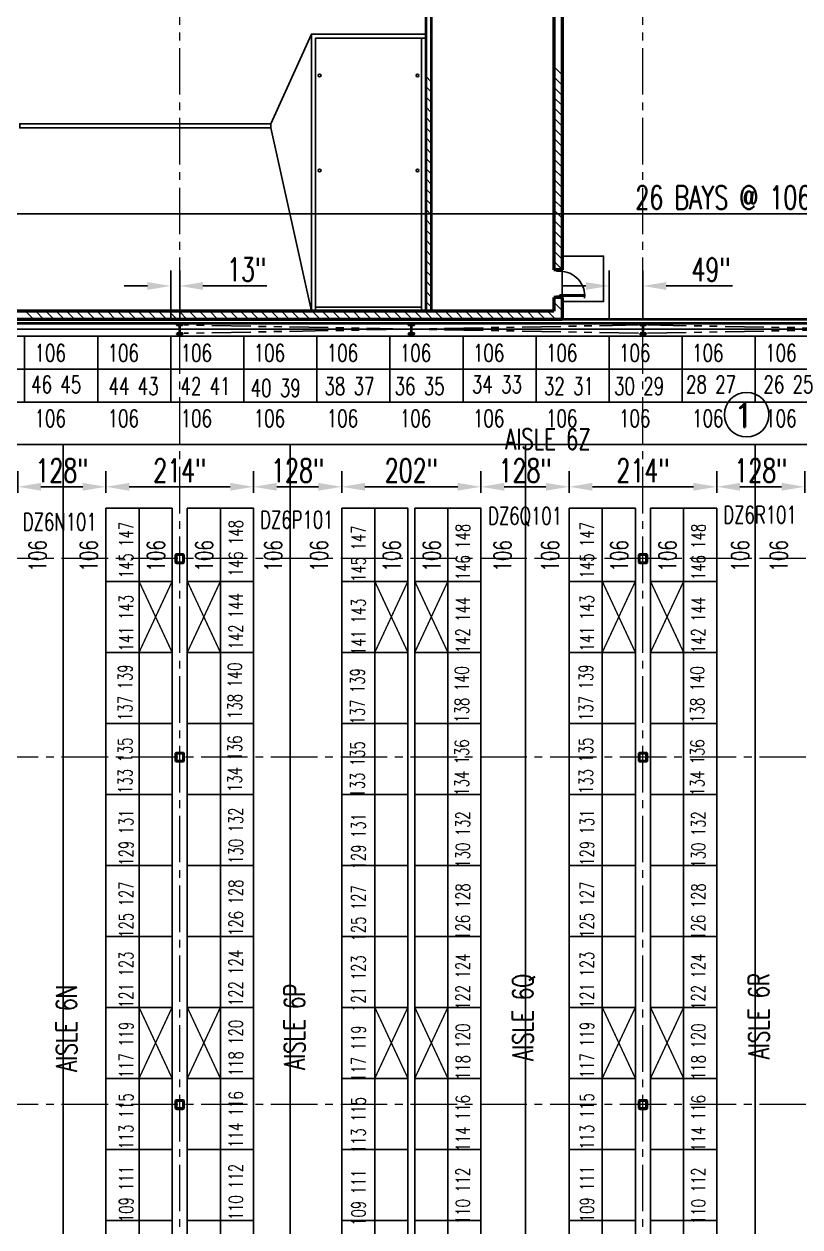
# Model space of a CAD drawing. Header units: inches. Extents: x -1028 to 37906, y -2339 to 19896.
# Drawn here: x 4300 to 5426, y 2828 to 4574 of the extents above; entities that cross this region are included whole.
import ezdxf
from ezdxf.enums import TextEntityAlignment as Align

# ---------------------------------------------------------------- set-up
doc = ezdxf.new("R2010")
doc.units = ezdxf.units.IN
doc.header["$LTSCALE"] = 90
doc.header["$MEASUREMENT"] = 0
for name, pattern in [('CENTER2', [1.125, 0.75, -0.125, 0.125, -0.125]), ('HIDDEN', [0.375, 0.25, -0.125]), ('PHANTOM2', [1.25, 0.625, -0.125, 0.125, -0.125, 0.125, -0.125])]:
    doc.linetypes.add(name, pattern=pattern)
for name, color, linetype in [('FDIM', 2, 'Continuous'), ('HIDDENL', 94, 'HIDDEN'), ('RACKING', 5, 'Continuous'), ('TXT06', 7, 'Continuous')]:
    doc.layers.add(name, color=color, linetype=linetype)
for name, color, linetype, lineweight in [('X02461AFP1$0$UCB', 1, 'Continuous', 25), ('X02461AFP1$0$UCENTER', 9, 'CENTER2', 13), ('X02461AFP1$0$UCOLS', 6, 'Continuous', 40), ('X02461AFP1$0$UDR', 1, 'Continuous', 25), ('X02461AFP1$0$UFLD', 4, 'Continuous', 25), ('X02461AFP1$0$UFLSL', 2, 'Continuous', 25), ('X02461AFP1$0$UHATCH', 9, 'Continuous', 13), ('X02461AFP1$0$USTC', 4, 'Continuous', 25), ('X02461AFP1$0$UTRNCHDRAIN', 4, 'Continuous', 25), ('X02461AFP1$0$UWC1', 7, 'Continuous', 40), ('X02461AFP1$0$UWC2', 3, 'Continuous', 50), ('X02461AFP1$0$UWI1', 6, 'Continuous', 40), ('X02461AFP1$0$UXBRACE', 2, 'PHANTOM2', 25)]:
    doc.layers.add(name, color=color, linetype=linetype, lineweight=lineweight)
doc.styles.add('2thirds', font='romans.shx', dxfattribs={"width": 0.7})
doc.styles.add('TXT06', font='ROMAND', dxfattribs={"bigfont": 'SPECIAL'})
doc.dimstyles.new('2tfrac16', dxfattribs={"dimscale": 360, "dimtxt": 0.0938, "dimasz": 0.0938, "dimexe": 0.0625, "dimexo": 0.0625, "dimgap": 0.01, "dimtad": 1, "dimdec": 4, "dimzin": 1, "dimdsep": 46, "dimlunit": 5, "dimtxsty": '2thirds', "dimcen": 0.09, "dimclrd": 256, "dimclre": 256, "dimclrt": 256, "dimadec": 0, "dimazin": 0, "dimtfac": 0.75, "dimtdec": 4, "dimtofl": 0, "dimtmove": 0, "dimatfit": 0, "dimfxl": 1, "dimfrac": 2, "dimtolj": 1, "dimtzin": 0, "dimarcsym": 0})

# ---------------------------------------------------------------- blocks, each defined once
blk = doc.blocks.new('X02461AFP1$0$30DRM')
for p, q in [((2, 2.5), (2, 38.5)), ((3.8, 2.5), (3.8, 38.4)), ((2, 2.5), (3.8, 2.5)), ((3.8, 2.5), (3.8, 2.5))]:
    blk.add_line(p, q)
for points in [[(0, -2.5), (0, 2.5), (2, 2.5), (2, -2.5)], [(38, -2.5), (38, 2.5), (40, 2.5), (40, -2.5)]]:
    blk.add_lwpolyline(points, close=True)
blk.add_arc((2, 2.5), 36, 0, 95)
blk = doc.blocks.new('BAY')
blk.add_lwpolyline([(1, 1), (1, 0), (0, 0), (0, 1)], close=True)
blk = doc.blocks.new('*D20')
at = {"layer": 'Defpoints', "color": 0}
for p in [(5433, 3902.2), (5305, 3871), (5433, 3871)]:
    blk.add_point(p, dxfattribs=at)
at = {"layer": 'FDIM', "lineweight": -2}
for p, q in [((5305, 3893.5), (5305, 3924.7)), ((5433, 3893.5), (5433, 3924.7)), ((5338.7, 3902.2), (5399.2, 3902.2))]:
    blk.add_line(p, q, dxfattribs=at)
at = {"layer": 'FDIM'}
for points in [[(5338.7, 3907.9), (5338.7, 3896.6), (5305, 3902.2)], [(5399.2, 3907.9), (5399.2, 3896.6), (5433, 3902.2)]]:
    blk.add_solid(points, dxfattribs=at)
at = {"layer": 'FDIM', "insert": (5369, 3925.9), "char_height": 33.77, "attachment_point": 5, "style": '2thirds'}
blk.add_mtext('\\A1;128"', dxfattribs=at)
blk = doc.blocks.new('*D21')
at = {"layer": 'Defpoints', "color": 0}
for p in [(5305, 3902.2), (5091, 3871), (5305, 3871)]:
    blk.add_point(p, dxfattribs=at)
at = {"layer": 'FDIM', "lineweight": -2}
for p, q in [((5091, 3893.5), (5091, 3924.7)), ((5305, 3893.5), (5305, 3924.7)), ((5124.7, 3902.2), (5271.2, 3902.2))]:
    blk.add_line(p, q, dxfattribs=at)
at = {"layer": 'FDIM'}
for points in [[(5124.7, 3907.9), (5124.7, 3896.6), (5091, 3902.2)], [(5271.2, 3907.9), (5271.2, 3896.6), (5305, 3902.2)]]:
    blk.add_solid(points, dxfattribs=at)
at = {"layer": 'FDIM', "insert": (5198, 3925.9), "char_height": 33.77, "attachment_point": 5, "style": '2thirds'}
blk.add_mtext('\\A1;214"', dxfattribs=at)
blk = doc.blocks.new('*D22')
at = {"layer": 'Defpoints', "color": 0}
for p in [(4963, 3902.2), (4963, 3871), (5091, 3871)]:
    blk.add_point(p, dxfattribs=at)
at = {"layer": 'FDIM', "lineweight": -2}
for p, q in [((4963, 3893.5), (4963, 3924.7)), ((5091, 3893.5), (5091, 3924.7)), ((5057.2, 3902.2), (4996.7, 3902.2))]:
    blk.add_line(p, q, dxfattribs=at)
at = {"layer": 'FDIM'}
for points in [[(4996.7, 3907.9), (4996.7, 3896.6), (4963, 3902.2)], [(5057.2, 3907.9), (5057.2, 3896.6), (5091, 3902.2)]]:
    blk.add_solid(points, dxfattribs=at)
at = {"layer": 'FDIM', "insert": (5027, 3925.9), "char_height": 33.77, "attachment_point": 5, "style": '2thirds'}
blk.add_mtext('\\A1;128"', dxfattribs=at)
blk = doc.blocks.new('*D23')
at = {"layer": 'Defpoints', "color": 0}
for p in [(4761, 3902.2), (4761, 3871), (4963, 3871)]:
    blk.add_point(p, dxfattribs=at)
at = {"layer": 'FDIM', "lineweight": -2}
for p, q in [((4761, 3893.5), (4761, 3924.7)), ((4963, 3893.5), (4963, 3924.7)), ((4929.2, 3902.2), (4794.7, 3902.2))]:
    blk.add_line(p, q, dxfattribs=at)
at = {"layer": 'FDIM'}
for points in [[(4794.7, 3907.9), (4794.7, 3896.6), (4761, 3902.2)], [(4929.2, 3907.9), (4929.2, 3896.6), (4963, 3902.2)]]:
    blk.add_solid(points, dxfattribs=at)
at = {"layer": 'FDIM', "insert": (4862, 3925.9), "char_height": 33.77, "attachment_point": 5, "style": '2thirds'}
blk.add_mtext('\\A1;202"', dxfattribs=at)
blk = doc.blocks.new('*D24')
at = {"layer": 'Defpoints', "color": 0}
for p in [(4761, 3902.2), (4633, 3871), (4761, 3871)]:
    blk.add_point(p, dxfattribs=at)
at = {"layer": 'FDIM', "lineweight": -2}
for p, q in [((4633, 3893.5), (4633, 3924.7)), ((4761, 3893.5), (4761, 3924.7)), ((4666.7, 3902.2), (4727.2, 3902.2))]:
    blk.add_line(p, q, dxfattribs=at)
at = {"layer": 'FDIM'}
for points in [[(4666.7, 3907.9), (4666.7, 3896.6), (4633, 3902.2)], [(4727.2, 3907.9), (4727.2, 3896.6), (4761, 3902.2)]]:
    blk.add_solid(points, dxfattribs=at)
at = {"layer": 'FDIM', "insert": (4697, 3925.9), "char_height": 33.77, "attachment_point": 5, "style": '2thirds'}
blk.add_mtext('\\A1;128"', dxfattribs=at)
blk = doc.blocks.new('*D25')
at = {"layer": 'Defpoints', "color": 0}
for p in [(4633, 3902.2), (4419, 3871), (4633, 3871)]:
    blk.add_point(p, dxfattribs=at)
at = {"layer": 'FDIM', "lineweight": -2}
for p, q in [((4419, 3893.5), (4419, 3924.7)), ((4633, 3893.5), (4633, 3924.7)), ((4452.7, 3902.2), (4599.2, 3902.2))]:
    blk.add_line(p, q, dxfattribs=at)
at = {"layer": 'FDIM'}
for points in [[(4452.7, 3907.9), (4452.7, 3896.6), (4419, 3902.2)], [(4599.2, 3907.9), (4599.2, 3896.6), (4633, 3902.2)]]:
    blk.add_solid(points, dxfattribs=at)
at = {"layer": 'FDIM', "insert": (4526, 3925.9), "char_height": 33.77, "attachment_point": 5, "style": '2thirds'}
blk.add_mtext('\\A1;214"', dxfattribs=at)
blk = doc.blocks.new('*D26')
at = {"layer": 'Defpoints', "color": 0}
for p in [(4291, 3902.2), (4291, 3871), (4419, 3871)]:
    blk.add_point(p, dxfattribs=at)
at = {"layer": 'FDIM', "lineweight": -2}
for p, q in [((4291, 3893.5), (4291, 3924.7)), ((4419, 3893.5), (4419, 3924.7)), ((4385.2, 3902.2), (4324.7, 3902.2))]:
    blk.add_line(p, q, dxfattribs=at)
at = {"layer": 'FDIM'}
for points in [[(4324.7, 3907.9), (4324.7, 3896.6), (4291, 3902.2)], [(4385.2, 3907.9), (4385.2, 3896.6), (4419, 3902.2)]]:
    blk.add_solid(points, dxfattribs=at)
at = {"layer": 'FDIM', "insert": (4355, 3925.9), "char_height": 33.77, "attachment_point": 5, "style": '2thirds'}
blk.add_mtext('\\A1;128"', dxfattribs=at)
blk = doc.blocks.new('*D59')
at = {"layer": 'Defpoints', "color": 0}
for p in [(3983, 4298.2), (3983, 4121), (6739, 4121)]:
    blk.add_point(p, dxfattribs=at)
at = {"layer": 'FDIM', "lineweight": -2}
for p, q in [((3983, 4143.5), (3983, 4320.7)), ((6739, 4143.5), (6739, 4320.7)), ((6705.2, 4298.2), (4016.7, 4298.2))]:
    blk.add_line(p, q, dxfattribs=at)
at = {"layer": 'FDIM'}
for points in [[(4016.7, 4303.8), (4016.7, 4292.6), (3983, 4298.2)], [(6705.2, 4303.8), (6705.2, 4292.6), (6739, 4298.2)]]:
    blk.add_solid(points, dxfattribs=at)
at = {"layer": 'FDIM', "insert": (5437.2, 4321.9), "char_height": 33.768, "attachment_point": 5, "style": '2thirds'}
blk.add_mtext('\\A1;26 BAYS @ 106"cc = 2756"cc', dxfattribs=at)
blk = doc.blocks.new('*D62')
at = {"layer": 'Defpoints', "color": 0}
for p in [(5198, 4193.6), (5149, 4121), (5198, 4121)]:
    blk.add_point(p, dxfattribs=at)
at = {"layer": 'FDIM', "lineweight": -2}
for p, q in [((5149, 4143.5), (5149, 4216.1)), ((5198, 4143.5), (5198, 4216.1)), ((5115.2, 4193.6), (5081.4, 4193.6)), ((5231.7, 4193.6), (5327.9, 4193.6))]:
    blk.add_line(p, q, dxfattribs=at)
at = {"layer": 'FDIM'}
for points in [[(5115.2, 4199.2), (5115.2, 4187.9), (5149, 4193.6)], [(5231.7, 4199.2), (5231.7, 4187.9), (5198, 4193.6)]]:
    blk.add_solid(points, dxfattribs=at)
at = {"layer": 'FDIM', "insert": (5296.7, 4217.3), "char_height": 33.77, "attachment_point": 5, "style": '2thirds'}
blk.add_mtext('\\A1;49"', dxfattribs=at)
blk = doc.blocks.new('*D63')
at = {"layer": 'Defpoints', "color": 0}
for p in [(4526, 4193.6), (4513, 4121), (4526, 4121)]:
    blk.add_point(p, dxfattribs=at)
at = {"layer": 'FDIM', "lineweight": -2}
for p, q in [((4513, 4143.5), (4513, 4216.1)), ((4526, 4143.5), (4526, 4216.1)), ((4479.2, 4193.6), (4445.4, 4193.6)), ((4559.7, 4193.6), (4652.5, 4193.6))]:
    blk.add_line(p, q, dxfattribs=at)
at = {"layer": 'FDIM'}
for points in [[(4479.2, 4199.2), (4479.2, 4187.9), (4513, 4193.6)], [(4559.7, 4199.2), (4559.7, 4187.9), (4526, 4193.6)]]:
    blk.add_solid(points, dxfattribs=at)
at = {"layer": 'FDIM', "insert": (4623, 4217.3), "char_height": 33.77, "attachment_point": 5, "style": '2thirds'}
blk.add_mtext('\\A1;13"', dxfattribs=at)

msp = doc.modelspace()

# ---------------------------------------------------------------- linework, layer by layer
for p, q in [((6705.064993, 3963.823245), (4028.181153, 3963.823245)), ((4357.116249, 3963.508689), (4357.116249, 199.445882)), ((4686.30229, 3963.808939), (4686.30229, 197.947812)), ((5027.567479, 3962.230758), (5027.567479, 198.98041)), ((5360.742506, 3964.162379), (5360.742506, 198.003401))]:
    msp.add_line(p, q)
at = {"layer": 'FDIM'}
msp.add_circle((5348.40995, 4006.867693), 32.275812, dxfattribs=at)
at = {"layer": 'HIDDENL', "const_width": 2}
for points in [[(4466.978386, 3764.985913), (4514.978386, 3661.985913)], [(4466.978386, 3661.985913), (4514.978386, 3764.985913)], [(4536.978386, 3764.985913), (4584.978386, 3661.985913)], [(4536.978386, 3661.985913), (4584.978386, 3764.985913)], [(4808.978386, 3661.985913), (4856.978386, 3764.985913)], [(4808.978386, 3764.985913), (4856.978386, 3661.985913)], [(4866.978386, 3764.985913), (4914.978386, 3661.985913)], [(4866.978386, 3661.985913), (4914.978386, 3764.985913)], [(5138.978386, 3764.985913), (5186.978386, 3661.985913)], [(5138.978386, 3661.985913), (5186.978386, 3764.985913)], [(5208.978386, 3764.985913), (5256.978386, 3661.985913)], [(5208.978386, 3661.985913), (5256.978386, 3764.985913)], [(4466.978386, 3146.985913), (4514.978386, 3043.985913)], [(4466.978386, 3043.985913), (4514.978386, 3146.985913)], [(4536.978386, 3146.985913), (4584.978386, 3043.985913)], [(4536.978386, 3043.985913), (4584.978386, 3146.985913)], [(4808.978386, 3043.985913), (4856.978386, 3146.985913)], [(4808.978386, 3146.985913), (4856.978386, 3043.985913)], [(4866.978386, 3146.985913), (4914.978386, 3043.985913)], [(4866.978386, 3043.985913), (4914.978386, 3146.985913)], [(5138.978386, 3146.985913), (5186.978386, 3043.985913)], [(5138.978386, 3043.985913), (5186.978386, 3146.985913)], [(5208.978386, 3146.985913), (5256.978386, 3043.985913)], [(5208.978386, 3043.985913), (5256.978386, 3146.985913)]]:
    msp.add_lwpolyline(points, dxfattribs=at)
at = {"layer": 'X02461AFP1$0$UCB'}
for p, q in [((4876.941467, 4552.985913), (4876.941467, 4156.985913)), ((4876.941467, 4162.985913), (4723.441467, 4162.985913)), ((6766.091208, 4130.996885), (3904.978386, 4130.996885))]:
    msp.add_line(p, q, dxfattribs=at)
for points in [[(4716.941467, 4156.985913), (4716.941467, 4558.985913), (4882.441467, 4558.985913)], [(4722.941467, 4156.985913), (4722.941467, 4552.985913), (4882.441467, 4552.985913)]]:
    msp.add_lwpolyline(points, dxfattribs=at)
at = {"layer": 'X02461AFP1$0$UCENTER'}
for p, q in [((4525.978386, -1198.813599), (4525.978386, 4853.515788)), ((5197.978386, -1198.813599), (5197.978386, 4853.515788)), ((7358.264777, 4130.985913), (1014.154905, 4130.985913)), ((7358.264777, 3797.985913), (3816.460771, 3797.985913)), ((7358.264777, 3509.985913), (3816.460771, 3509.985913)), ((7358.264777, 3005.985913), (1014.154905, 3005.985913))]:
    msp.add_line(p, q, dxfattribs=at)
at = {"layer": 'X02461AFP1$0$UCOLS'}
for points in [[(4521.980886, 4124.685913), (4521.980886, 4124.155913), (4529.975886, 4124.155913), (4529.975886, 4124.685913), (4526.913386, 4124.685913, -0.4142135624), (4526.130886, 4125.468413), (4526.130886, 4136.503413, -0.4142135624), (4526.913386, 4137.285913), (4529.975886, 4137.285913), (4529.975886, 4137.815913), (4521.980886, 4137.815913), (4521.980886, 4137.285913), (4525.043386, 4137.285913, -0.4142135624), (4525.825886, 4136.503413), (4525.825886, 4125.468413, -0.4142135624), (4525.043386, 4124.685913)], [(4857.980886, 4124.685913), (4857.980886, 4124.155913), (4865.975886, 4124.155913), (4865.975886, 4124.685913), (4862.913386, 4124.685913, -0.4142135624), (4862.130886, 4125.468413), (4862.130886, 4136.503413, -0.4142135624), (4862.913386, 4137.285913), (4865.975886, 4137.285913), (4865.975886, 4137.815913), (4857.980886, 4137.815913), (4857.980886, 4137.285913), (4861.043386, 4137.285913, -0.4142135624), (4861.825886, 4136.503413), (4861.825886, 4125.468413, -0.4142135624), (4861.043386, 4124.685913)], [(5193.980886, 4124.685913), (5193.980886, 4124.155913), (5201.975886, 4124.155913), (5201.975886, 4124.685913), (5198.913386, 4124.685913, -0.4142135624), (5198.130886, 4125.468413), (5198.130886, 4136.503413, -0.4142135624), (5198.913386, 4137.285913), (5201.975886, 4137.285913), (5201.975886, 4137.815913), (5193.980886, 4137.815913), (5193.980886, 4137.285913), (5197.043386, 4137.285913, -0.4142135624), (5197.825886, 4136.503413), (5197.825886, 4125.468413, -0.4142135624), (5197.043386, 4124.685913)], [(4519.978386, 3793.235913, 0.4142135624), (4521.228386, 3791.985913), (4530.728386, 3791.985913, 0.4142135624), (4531.978386, 3793.235913), (4531.978386, 3802.735913, 0.4142135624), (4530.728386, 3803.985913), (4521.228386, 3803.985913, 0.4142135624), (4519.978386, 3802.735913)], [(4520.603386, 3793.235913, 0.4142135624), (4521.228386, 3792.610913), (4530.728386, 3792.610913, 0.4142135624), (4531.353386, 3793.235913), (4531.353386, 3802.735913, 0.4142135624), (4530.728386, 3803.360913), (4521.228386, 3803.360913, 0.4142135624), (4520.603386, 3802.735913)], [(5191.978386, 3793.235913, 0.4142135624), (5193.228386, 3791.985913), (5202.728386, 3791.985913, 0.4142135624), (5203.978386, 3793.235913), (5203.978386, 3802.735913, 0.4142135624), (5202.728386, 3803.985913), (5193.228386, 3803.985913, 0.4142135624), (5191.978386, 3802.735913)], [(5192.603386, 3793.235913, 0.4142135624), (5193.228386, 3792.610913), (5202.728386, 3792.610913, 0.4142135624), (5203.353386, 3793.235913), (5203.353386, 3802.735913, 0.4142135624), (5202.728386, 3803.360913), (5193.228386, 3803.360913, 0.4142135624), (5192.603386, 3802.735913)], [(4519.978386, 3505.235913, 0.4142135624), (4521.228386, 3503.985913), (4530.728386, 3503.985913, 0.4142135624), (4531.978386, 3505.235913), (4531.978386, 3514.735913, 0.4142135624), (4530.728386, 3515.985913), (4521.228386, 3515.985913, 0.4142135624), (4519.978386, 3514.735913)], [(4520.603386, 3505.235913, 0.4142135624), (4521.228386, 3504.610913), (4530.728386, 3504.610913, 0.4142135624), (4531.353386, 3505.235913), (4531.353386, 3514.735913, 0.4142135624), (4530.728386, 3515.360913), (4521.228386, 3515.360913, 0.4142135624), (4520.603386, 3514.735913)], [(5191.978386, 3505.235913, 0.4142135624), (5193.228386, 3503.985913), (5202.728386, 3503.985913, 0.4142135624), (5203.978386, 3505.235913), (5203.978386, 3514.735913, 0.4142135624), (5202.728386, 3515.985913), (5193.228386, 3515.985913, 0.4142135624), (5191.978386, 3514.735913)], [(5192.603386, 3505.235913, 0.4142135624), (5193.228386, 3504.610913), (5202.728386, 3504.610913, 0.4142135624), (5203.353386, 3505.235913), (5203.353386, 3514.735913, 0.4142135624), (5202.728386, 3515.360913), (5193.228386, 3515.360913, 0.4142135624), (5192.603386, 3514.735913)], [(4519.978386, 3001.235913, 0.4142135624), (4521.228386, 2999.985913), (4530.728386, 2999.985913, 0.4142135624), (4531.978386, 3001.235913), (4531.978386, 3010.735913, 0.4142135624), (4530.728386, 3011.985913), (4521.228386, 3011.985913, 0.4142135624), (4519.978386, 3010.735913)], [(4520.603386, 3001.235913, 0.4142135624), (4521.228386, 3000.610913), (4530.728386, 3000.610913, 0.4142135624), (4531.353386, 3001.235913), (4531.353386, 3010.735913, 0.4142135624), (4530.728386, 3011.360913), (4521.228386, 3011.360913, 0.4142135624), (4520.603386, 3010.735913)], [(5191.978386, 3001.235913, 0.4142135624), (5193.228386, 2999.985913), (5202.728386, 2999.985913, 0.4142135624), (5203.978386, 3001.235913), (5203.978386, 3010.735913, 0.4142135624), (5202.728386, 3011.985913), (5193.228386, 3011.985913, 0.4142135624), (5191.978386, 3010.735913)], [(5192.603386, 3001.235913, 0.4142135624), (5193.228386, 3000.610913), (5202.728386, 3000.610913, 0.4142135624), (5203.353386, 3001.235913), (5203.353386, 3010.735913, 0.4142135624), (5202.728386, 3011.360913), (5193.228386, 3011.360913, 0.4142135624), (5192.603386, 3010.735913)]]:
    msp.add_lwpolyline(points, format="xyb", close=True, dxfattribs=at)
at = {"layer": 'X02461AFP1$0$UFLD'}
for centre in [(4728.941467, 4498.985913), (4870.941467, 4498.985913), (4728.941467, 4360.985913), (4870.941467, 4360.985913)]:
    msp.add_circle(centre, 2, dxfattribs=at)
at = {"layer": 'X02461AFP1$0$UFLSL'}
for p, q in [((4657.941467, 4428.985913), (4716.941467, 4558.985913)), ((4716.941467, 4156.985913), (4657.941467, 4422.985913))]:
    msp.add_line(p, q, dxfattribs=at)
at = {"layer": 'X02461AFP1$0$UHATCH'}
for p, q in [((5080.941467, 4499.755147), (5068.941467, 4511.755147)), ((4890.941467, 4489.896057), (4882.941467, 4497.896057)), ((5080.941467, 4484.905904), (5068.941467, 4496.905904)), ((4890.941467, 4475.046814), (4882.941467, 4483.046814)), ((4890.941467, 4460.197572), (4882.941467, 4468.197572)), ((5080.941467, 4470.056662), (5068.941467, 4482.056662)), ((4890.941467, 4445.34833), (4882.941467, 4453.34833)), ((5080.941467, 4455.207419), (5068.941467, 4467.207419)), ((5080.941467, 4440.358177), (5068.941467, 4452.358177)), ((4890.941467, 4430.499087), (4882.941467, 4438.499087)), ((5080.941467, 4425.508935), (5068.941467, 4437.508935)), ((4890.941467, 4415.649845), (4882.941467, 4423.649845)), ((5080.941467, 4410.659692), (5068.941467, 4422.659692)), ((4890.941467, 4400.800602), (4882.941467, 4408.800602)), ((5080.941467, 4395.81045), (5068.941467, 4407.81045)), ((4890.941467, 4385.95136), (4882.941467, 4393.95136)), ((5080.941467, 4380.961207), (5068.941467, 4392.961207)), ((4890.941467, 4371.102117), (4882.941467, 4379.102117)), ((4890.941467, 4356.252875), (4882.941467, 4364.252875)), ((5080.941467, 4366.111965), (5068.941467, 4378.111965)), ((5080.941467, 4351.262723), (5068.941467, 4363.262723)), ((4890.941467, 4341.403633), (4882.941467, 4349.403633)), ((5080.941467, 4336.41348), (5068.941467, 4348.41348)), ((4890.941467, 4326.55439), (4882.941467, 4334.55439)), ((5080.941467, 4321.564238), (5068.941467, 4333.564238)), ((4890.941467, 4311.705148), (4882.941467, 4319.705148)), ((5080.941467, 4306.714995), (5068.941467, 4318.714995)), ((4890.941467, 4296.855905), (4882.941467, 4304.855905)), ((5080.941467, 4291.865753), (5068.941467, 4303.865753)), ((4890.941467, 4282.006663), (4882.941467, 4290.006663)), ((5080.941467, 4277.016511), (5068.941467, 4289.016511)), ((4890.941467, 4267.157421), (4882.941467, 4275.157421)), ((4890.941467, 4252.308178), (4882.941467, 4260.308178)), ((5080.941467, 4262.167268), (5068.941467, 4274.167268)), ((5080.941467, 4247.318026), (5068.941467, 4259.318026)), ((4890.941467, 4237.458936), (4882.941467, 4245.458936)), ((5080.941467, 4232.468783), (5068.941467, 4244.468783)), ((4890.941467, 4222.609693), (4882.941467, 4230.609693)), ((5080.941467, 4217.619541), (5068.941467, 4229.619541)), ((4890.941467, 4207.760451), (4882.941467, 4215.760451)), ((4890.941467, 4192.911209), (4882.941467, 4200.911209)), ((4890.941467, 4178.061966), (4882.941467, 4186.061966)), ((4890.941467, 4163.212724), (4882.941467, 4171.212724)), ((5080.941467, 4173.071814), (5077.027368, 4176.985913)), ((4314.208429, 4144.985913), (4302.208429, 4156.985913)), ((4329.057671, 4144.985913), (4317.057671, 4156.985913)), ((4343.906914, 4144.985913), (4331.906914, 4156.985913)), ((4358.756156, 4144.985913), (4346.756156, 4156.985913)), ((4373.605399, 4144.985913), (4361.605399, 4156.985913)), ((4388.454641, 4144.985913), (4376.454641, 4156.985913)), ((4403.303883, 4144.985913), (4391.303883, 4156.985913)), ((4418.153126, 4144.985913), (4406.153126, 4156.985913)), ((4433.002368, 4144.985913), (4421.002368, 4156.985913)), ((4447.851611, 4144.985913), (4435.851611, 4156.985913)), ((4462.700853, 4144.985913), (4450.700853, 4156.985913)), ((4477.550095, 4144.985913), (4465.550095, 4156.985913)), ((4492.399338, 4144.985913), (4480.399338, 4156.985913)), ((4507.24858, 4144.985913), (4495.24858, 4156.985913)), ((4522.097823, 4144.985913), (4510.097823, 4156.985913)), ((4536.947065, 4144.985913), (4524.947065, 4156.985913)), ((4551.796307, 4144.985913), (4539.796307, 4156.985913)), ((4566.64555, 4144.985913), (4554.64555, 4156.985913)), ((4581.494792, 4144.985913), (4569.494792, 4156.985913)), ((4596.344035, 4144.985913), (4584.344035, 4156.985913)), ((4611.193277, 4144.985913), (4599.193277, 4156.985913)), ((4626.04252, 4144.985913), (4614.04252, 4156.985913)), ((4640.891762, 4144.985913), (4628.891762, 4156.985913)), ((4655.741004, 4144.985913), (4643.741004, 4156.985913)), ((4670.590247, 4144.985913), (4658.590247, 4156.985913)), ((4685.439489, 4144.985913), (4673.439489, 4156.985913)), ((4700.288732, 4144.985913), (4688.288732, 4156.985913)), ((4715.137974, 4144.985913), (4703.137974, 4156.985913)), ((4729.987216, 4144.985913), (4717.987216, 4156.985913)), ((4744.836459, 4144.985913), (4732.836459, 4156.985913)), ((4759.685701, 4144.985913), (4747.685701, 4156.985913)), ((4774.534944, 4144.985913), (4762.534944, 4156.985913)), ((4789.384186, 4144.985913), (4777.384186, 4156.985913)), ((4804.233428, 4144.985913), (4792.233428, 4156.985913)), ((4819.082671, 4144.985913), (4807.082671, 4156.985913)), ((4833.931913, 4144.985913), (4821.931913, 4156.985913)), ((4848.781156, 4144.985913), (4836.781156, 4156.985913)), ((4863.630398, 4144.985913), (4851.630398, 4156.985913)), ((4878.47964, 4144.985913), (4866.47964, 4156.985913)), ((4882.941467, 4155.373329), (4881.328883, 4156.985913)), ((4893.328883, 4144.985913), (4882.941467, 4155.373329)), ((4908.178125, 4144.985913), (4896.178125, 4156.985913)), ((4923.027368, 4144.985913), (4911.027368, 4156.985913)), ((4937.87661, 4144.985913), (4925.87661, 4156.985913)), ((4952.725852, 4144.985913), (4940.725852, 4156.985913)), ((4967.575095, 4144.985913), (4955.575095, 4156.985913)), ((4982.424337, 4144.985913), (4970.424337, 4156.985913)), ((4997.27358, 4144.985913), (4985.27358, 4156.985913)), ((5012.122822, 4144.985913), (5000.122822, 4156.985913)), ((5026.972064, 4144.985913), (5014.972064, 4156.985913)), ((5041.821307, 4144.985913), (5029.821307, 4156.985913)), ((5056.670549, 4144.985913), (5044.670549, 4156.985913)), ((5071.519792, 4144.985913), (5059.519792, 4156.985913)), ((5080.941467, 4158.222571), (5068.941467, 4170.222571))]:
    msp.add_line(p, q, dxfattribs=at)
at = {"layer": 'X02461AFP1$0$USTC'}
msp.add_lwpolyline([(5080.941467, 4236.985913), (5080.941467, 4170.985913), (5140.941467, 4170.985913), (5140.941467, 4236.985913)], close=True, dxfattribs=at)
at = {"layer": 'X02461AFP1$0$UTRNCHDRAIN'}
msp.add_lwpolyline([(4657.941467, 4422.985913), (4657.941467, 4428.985913), (4293.941467, 4428.985913), (4293.941467, 4422.985913)], close=True, dxfattribs=at)
at = {"layer": 'X02461AFP1$0$UWC1'}
for p, q in [((4882.941467, 4696.985913), (4882.941467, 4156.985913)), ((4890.941467, 4696.985913), (4890.941467, 4156.985913)), ((4882.941467, 4156.985913), (4890.941467, 4156.985913))]:
    msp.add_line(p, q, dxfattribs=at)
at = {"layer": 'X02461AFP1$0$UWC2'}
for p, q in [((5068.941467, 4696.985913), (5068.941467, 4216.985913)), ((5080.941467, 4708.985913), (5080.941467, 4216.985913)), ((5080.941467, 4216.985913), (5068.941467, 4216.985913)), ((5080.941467, 4176.985913), (5068.941467, 4176.985913)), ((5068.941467, 4176.985913), (5068.941467, 4156.985913)), ((5080.941467, 4176.985913), (5080.941467, 4144.985913)), ((5068.941467, 4156.985913), (3832.951467, 4156.985913)), ((5080.941467, 4144.985913), (3832.951467, 4144.985913))]:
    msp.add_line(p, q, dxfattribs=at)
at = {"layer": 'X02461AFP1$0$UWI1'}
for p, q in [((4685.893526, 4144.985913), (3832.951467, 4144.985913)), ((6782.076442, 4144.985913), (3832.951467, 4144.985913)), ((6784.076442, 4138.985913), (3896.978386, 4138.985913))]:
    msp.add_line(p, q, dxfattribs=at)
at = {"layer": 'X02461AFP1$0$UXBRACE'}
for p, q in [((5191.342815, 4136.985913), (4532.411271, 4124.985913)), ((5191.342815, 4124.985913), (4532.411271, 4136.985913)), ((5204.613958, 4136.985913), (5863.545502, 4124.985913)), ((5204.613958, 4124.985913), (5863.545502, 4136.985913))]:
    msp.add_line(p, q, dxfattribs=at)

# ---------------------------------------------------------------- block references
at = {"layer": 'RACKING', "xscale": -48, "yscale": 106, "zscale": 48, "rotation": 270}
for p in [(4194.978386, 4072.985913), (4300.978386, 4072.985913), (4406.978386, 4072.985913), (4512.978386, 4072.985913), (4618.978386, 4072.985913), (4724.978386, 4072.985913), (4830.978386, 4072.985913), (4936.978386, 4072.985913), (5042.978386, 4072.985913), (5148.978386, 4072.985913), (5254.978386, 4072.985913), (5360.978386, 4072.985913), (4194.978386, 4024.985913), (4300.978386, 4024.985913), (4406.978386, 4024.985913), (4512.978386, 4024.985913), (4618.978386, 4024.985913), (4724.978386, 4024.985913), (4830.978386, 4024.985913), (4936.978386, 4024.985913), (5042.978386, 4024.985913), (5148.978386, 4024.985913), (5254.978386, 4024.985913), (5360.978386, 4024.985913)]:
    msp.add_blockref('BAY', p, dxfattribs=at)
at = {"layer": 'RACKING', "zscale": 48}
for p, xscale, yscale in [((4466.978386, 3764.985913), -48, 106), ((4514.978386, 3764.985913), -48, 106), ((4584.978386, 3764.985913), -48, 106), ((4632.978386, 3764.985913), -48, 106), ((4808.978386, 3764.985913), -48, 106), ((4856.978386, 3764.985913), -48, 106), ((4914.978386, 3764.985913), -48, 106), ((4962.978386, 3764.985913), -48, 106), ((5138.978386, 3764.985913), -48, 106), ((5186.978386, 3764.985913), -48, 106), ((5256.978386, 3764.985913), -48, 106), ((5304.978386, 3764.985913), -48, 106), ((4418.978386, 3661.985913), 48, 103), ((4466.978386, 3661.985913), 48, 103), ((4536.978386, 3661.985913), 48, 103), ((4584.978386, 3661.985913), 48, 103), ((4760.978386, 3661.985913), 48, 103), ((4808.978386, 3661.985913), 48, 103), ((4866.978386, 3661.985913), 48, 103), ((4914.978386, 3661.985913), 48, 103), ((5090.978386, 3661.985913), 48, 103), ((5138.978386, 3661.985913), 48, 103), ((5208.978386, 3661.985913), 48, 103), ((5256.978386, 3661.985913), 48, 103), ((4418.978386, 3558.985913), 48, 103), ((4466.978386, 3558.985913), 48, 103), ((4536.978386, 3558.985913), 48, 103), ((4584.978386, 3558.985913), 48, 103), ((4760.978386, 3558.985913), 48, 103), ((4808.978386, 3558.985913), 48, 103), ((4866.978386, 3558.985913), 48, 103), ((4914.978386, 3558.985913), 48, 103), ((5090.978386, 3558.985913), 48, 103), ((5138.978386, 3558.985913), 48, 103), ((5208.978386, 3558.985913), 48, 103), ((5256.978386, 3558.985913), 48, 103), ((4418.978386, 3455.985913), 48, 103), ((4466.978386, 3455.985913), 48, 103), ((4536.978386, 3455.985913), 48, 103), ((4584.978386, 3455.985913), 48, 103), ((4760.978386, 3455.985913), 48, 103), ((4808.978386, 3455.985913), 48, 103), ((4866.978386, 3455.985913), 48, 103), ((4914.978386, 3455.985913), 48, 103), ((5090.978386, 3455.985913), 48, 103), ((5138.978386, 3455.985913), 48, 103), ((5208.978386, 3455.985913), 48, 103), ((5256.978386, 3455.985913), 48, 103), ((4418.978386, 3352.985913), 48, 103), ((4466.978386, 3352.985913), 48, 103), ((4536.978386, 3352.985913), 48, 103), ((4584.978386, 3352.985913), 48, 103), ((4760.978386, 3352.985913), 48, 103), ((4808.978386, 3352.985913), 48, 103), ((4866.978386, 3352.985913), 48, 103), ((4914.978386, 3352.985913), 48, 103), ((5090.978386, 3352.985913), 48, 103), ((5138.978386, 3352.985913), 48, 103), ((5208.978386, 3352.985913), 48, 103), ((5256.978386, 3352.985913), 48, 103), ((4418.978386, 3249.985913), 48, 103), ((4466.978386, 3249.985913), 48, 103), ((4536.978386, 3249.985913), 48, 103), ((4584.978386, 3249.985913), 48, 103), ((4760.978386, 3249.985913), 48, 103), ((4808.978386, 3249.985913), 48, 103), ((4866.978386, 3249.985913), 48, 103), ((4914.978386, 3249.985913), 48, 103), ((5090.978386, 3249.985913), 48, 103), ((5138.978386, 3249.985913), 48, 103), ((5208.978386, 3249.985913), 48, 103), ((5256.978386, 3249.985913), 48, 103), ((4418.978386, 3146.985913), 48, 103), ((4466.978386, 3146.985913), 48, 103), ((4536.978386, 3146.985913), 48, 103), ((4584.978386, 3146.985913), 48, 103), ((4760.978386, 3146.985913), 48, 103), ((4808.978386, 3146.985913), 48, 103), ((4866.978386, 3146.985913), 48, 103), ((4914.978386, 3146.985913), 48, 103), ((5090.978386, 3146.985913), 48, 103), ((5138.978386, 3146.985913), 48, 103), ((5208.978386, 3146.985913), 48, 103), ((5256.978386, 3146.985913), 48, 103), ((4418.978386, 3043.985913), 48, 103), ((4466.978386, 3043.985913), 48, 103), ((4536.978386, 3043.985913), 48, 103), ((4584.978386, 3043.985913), 48, 103), ((4760.978386, 3043.985913), 48, 103), ((4808.978386, 3043.985913), 48, 103), ((4866.978386, 3043.985913), 48, 103), ((4914.978386, 3043.985913), 48, 103), ((5090.978386, 3043.985913), 48, 103), ((5138.978386, 3043.985913), 48, 103), ((5208.978386, 3043.985913), 48, 103), ((5256.978386, 3043.985913), 48, 103), ((4418.978386, 2940.985913), 48, 103), ((4466.978386, 2940.985913), 48, 103), ((4536.978386, 2940.985913), 48, 103), ((4584.978386, 2940.985913), 48, 103), ((4760.978386, 2940.985913), 48, 103), ((4808.978386, 2940.985913), 48, 103), ((4866.978386, 2940.985913), 48, 103), ((4914.978386, 2940.985913), 48, 103), ((5090.978386, 2940.985913), 48, 103), ((5138.978386, 2940.985913), 48, 103), ((5208.978386, 2940.985913), 48, 103), ((5256.978386, 2940.985913), 48, 103), ((4418.978386, 2837.985913), 48, 103), ((4466.978386, 2837.985913), 48, 103), ((4536.978386, 2837.985913), 48, 103), ((4584.978386, 2837.985913), 48, 103), ((4760.978386, 2837.985913), 48, 103), ((4808.978386, 2837.985913), 48, 103), ((4866.978386, 2837.985913), 48, 103), ((4914.978386, 2837.985913), 48, 103), ((5090.978386, 2837.985913), 48, 103), ((5138.978386, 2837.985913), 48, 103), ((5208.978386, 2837.985913), 48, 103), ((5256.978386, 2837.985913), 48, 103), ((4418.978386, 2734.985913), 48, 103), ((4466.978386, 2734.985913), 48, 103), ((4536.978386, 2734.985913), 48, 103), ((4584.978386, 2734.985913), 48, 103), ((4760.978386, 2734.985913), 48, 103), ((4808.978386, 2734.985913), 48, 103), ((4866.978386, 2734.985913), 48, 103), ((4914.978386, 2734.985913), 48, 103), ((5090.978386, 2734.985913), 48, 103), ((5138.978386, 2734.985913), 48, 103), ((5208.978386, 2734.985913), 48, 103), ((5256.978386, 2734.985913), 48, 103)]:
    msp.add_blockref('BAY', p, dxfattribs=dict(at, xscale=xscale, yscale=yscale))
at = {"layer": 'X02461AFP1$0$UDR', "xscale": -1, "rotation": 270}
msp.add_blockref('X02461AFP1$0$30DRM', (5074.941467, 4176.985913), dxfattribs=at)

# ---------------------------------------------------------------- texts
at = {"char_height": 25, "width": 113.26176624, "attachment_point": 1, "style": '2thirds'}
for s, insert in [('DZ6N101', (4298.316642, 3863.73515)), ('DZ6P101', (4642.620247, 3866.919798)), ('DZ6Q101', (4973.301031, 3872.522281)), ('DZ6R101', (5314.609643, 3874.161705))]:
    msp.add_mtext(s, dxfattribs=dict(at, insert=insert))
at = {"layer": 'FDIM', "style": '2thirds', "width": 0.7}
for s, height, p in [('106', 25.2085466, (4315.375269, 4083.789602)), ('106', 25.2085466, (4421.375269, 4083.789602)), ('106', 25.2085466, (4527.375269, 4083.789602)), ('106', 25.2085466, (4633.375269, 4083.789602)), ('106', 25.2085466, (4739.375269, 4083.789602)), ('106', 25.2085466, (4845.375269, 4083.789602)), ('106', 25.2085466, (4951.375269, 4083.789602)), ('106', 25.2085466, (5057.375269, 4083.789602)), ('106', 25.2085466, (5163.375269, 4083.789602)), ('106', 25.2085466, (5269.375269, 4083.789602)), ('106', 25.2085466, (5375.375269, 4083.789602)), ('46 45', 25.2085466, (4310.546401, 4038.186761)), ('44 43', 25.2085466, (4422.766282, 4035.578027)), ('42 41', 25.2085466, (4527.156671, 4035.578046)), ('40 39', 25.2085466, (4628.936398, 4032.969012)), ('38 37', 25.2085466, (4735.934756, 4035.578588)), ('36 35', 25.2085466, (4837.714572, 4035.578326)), ('34 33', 25.2085466, (4949.934482, 4038.187341)), ('32 31 ', 25.2085466, (5054.324527, 4035.578344)), ('30 29', 25.2085466, (5156.106604, 4035.578046)), ('28 27', 25.2085466, (5260.497852, 4038.186761)), ('26 25', 25.2085466, (5372.716905, 4038.186761)), ('106', 25.2085466, (4315.375269, 3988.832465)), ('106', 25.2085466, (4421.375269, 3988.832465)), ('106', 25.2085466, (4527.375269, 3988.832465)), ('106', 25.2085466, (4633.375269, 3988.832465)), ('106', 25.2085466, (4739.375269, 3988.832465)), ('106', 25.2085466, (4845.375269, 3988.832465)), ('106', 25.2085466, (4951.375269, 3988.832465)), ('106', 25.2085466, (5057.375269, 3988.832465)), ('106', 25.2085466, (5163.375269, 3988.832465)), ('106', 25.2085466, (5269.375269, 3988.832465)), ('106', 25.2085466, (5375.375269, 3988.832465)), ('AISLE 6Z', 30, (4997.978935, 3956.530693))]:
    msp.add_text(s, height=height, dxfattribs=at).set_placement(p)
for s, height, p in [('145 147', 20, (4458.335352, 3769.681782)), ('146 148', 20, (4617.380593, 3772.400146)), ('145 147', 20, (4795.293186, 3764.34303)), ('146 148', 20, (4946.641809, 3766.951735)), ('145 147', 20, (5126.694498, 3769.56048)), ('146 148', 20, (5288.48096, 3766.951735)), ('106', 25.2085466, (4332.373502, 3779.382795)), ('106', 25.2085466, (4406.603702, 3779.382795)), ('106', 25.2085466, (4504.174697, 3779.382795)), ('106', 25.2085466, (4574.174697, 3779.382795)), ('106', 25.2085466, (4674.354709, 3779.382795)), ('106', 25.2085466, (4740.766611, 3779.382795)), ('106', 25.2085466, (4846.174697, 3779.382795)), ('106', 25.2085466, (4904.174697, 3779.382795)), ('106', 25.2085466, (5006.973323, 3779.382795)), ('106', 25.2085466, (5075.985499, 3779.382795)), ('106', 25.2085466, (5176.174697, 3779.382795)), ('106', 25.2085466, (5246.174697, 3779.382795)), ('106', 25.2085466, (5351.582814, 3779.382795)), ('106', 25.2085466, (5407.547659, 3779.382795)), ('141 143', 20, (4458.335352, 3663.681782)), ('142 144', 20, (4617.380593, 3666.400146)), ('141 143', 20, (4795.293186, 3658.34303)), ('142 144', 20, (4946.641809, 3660.951735)), ('141 143', 20, (5126.694498, 3663.56048)), ('142 144', 20, (5288.48096, 3660.951735)), ('137 139', 20, (4456.86835, 3562.891037)), ('138 140', 20, (4615.91359, 3565.609401)), ('137 139', 20, (4793.826183, 3557.552285)), ('138 140', 20, (4945.174807, 3560.16099)), ('137 139', 20, (5125.227495, 3562.769736)), ('138 140', 20, (5287.013958, 3560.16099)), ('133 135', 20, (4456.86835, 3456.891037)), ('134 136', 20, (4615.91359, 3459.609401)), ('133 135', 20, (4793.826183, 3451.552285)), ('134 136', 20, (4945.174807, 3454.16099)), ('133 135', 20, (5125.227495, 3456.769736)), ('134 136', 20, (5287.013958, 3454.16099)), ('129 131', 20, (4458.335352, 3352.544608)), ('130 132', 20, (4617.380593, 3355.262972)), ('129 131', 20, (4795.293186, 3347.205856)), ('130 132', 20, (4946.641809, 3349.814561)), ('129 131', 20, (5126.694498, 3352.423307)), ('130 132', 20, (5288.48096, 3349.814561)), ('125 127', 20, (4458.335352, 3247.991083)), ('126 128', 20, (4617.380593, 3250.709448)), ('125 127', 20, (4795.293186, 3242.652331)), ('126 128', 20, (4946.641809, 3245.261037)), ('125 127', 20, (5126.694498, 3247.869782)), ('126 128', 20, (5288.48096, 3245.261037)), ('122 124', 20, (4617.383429, 3148.921704)), ('121 123', 20, (4458.338188, 3146.203339)), ('121 123', 20, (4795.296022, 3140.864587)), ('122 124', 20, (4946.644645, 3143.473292)), ('121 123', 20, (5126.697334, 3146.082038)), ('122 124', 20, (5288.483796, 3143.473292)), ('AISLE 6R', 30, (5381.187462, 3071.834011)), ('AISLE 6P', 30, (4707.718975, 3056.293065)), ('AISLE 6Q', 30, (5038.612545, 3069.316571)), ('AISLE 6N', 30, (4376.825404, 3053.688381)), ('118 120', 20, (4617.383429, 3047.261058)), ('117 119', 20, (4458.338188, 3044.542694)), ('117 119', 20, (4795.296022, 3039.203942)), ('118 120', 20, (4946.644645, 3041.812647)), ('117 119', 20, (5126.697334, 3044.421393)), ('118 120', 20, (5288.483796, 3041.812647)), ('113 115', 20, (4458.338188, 2940.85907)), ('114 116', 20, (4617.383429, 2943.577435)), ('113 115', 20, (5126.697334, 2940.737769)), ('113 115', 20, (4795.296022, 2935.520318)), ('114 116', 20, (4946.644645, 2938.129024)), ('114 116', 20, (5288.483796, 2938.129024)), ('110 112', 20, (4617.383429, 2838.300654)), ('109 111', 20, (4458.338188, 2835.58229)), ('109 111', 20, (4795.296022, 2830.243538)), ('110 112', 20, (4946.644645, 2832.852243)), ('109 111', 20, (5126.697334, 2835.460989)), ('110 112', 20, (5288.483796, 2832.852243))]:
    msp.add_text(s, height=height, rotation=90, dxfattribs=at).set_placement(p)
at = {"layer": 'TXT06', "style": 'TXT06'}
msp.add_text('1', height=36, dxfattribs=at).set_placement((5344.966747, 3988.514616), align=Align.CENTER)

# ---------------------------------------------------------------- dimensions: what is measured, and where the dimension line sits
at = {"layer": 'FDIM'}
dim = msp.add_linear_dim(base=(3982.978386, 4298.201118), p1=(6738.978386, 4120.985913), p2=(3982.978386, 4120.985913), text='26 BAYS @ 106"cc = <>cc', dimstyle='2tfrac16', override={"dimpost": '"'}, dxfattribs=at)
dim.commit()
dim.dimension.update_dxf_attribs({"geometry": '*D59', "text_midpoint": (5437.198855, 4298.201118), "dimtype": 160})
for base, p1, p2, picture, middle in [((4525.978386, 4193.576488), (4512.978386, 4120.985913), (4525.978386, 4120.985913), '*D63', (4623.003186, 4217.276488)), ((5197.978386, 4193.576488), (5148.978386, 4120.985913), (5197.978386, 4120.985913), '*D62', (5296.691586, 4217.276488)), ((4290.978386, 3902.228323), (4418.978386, 3870.985913), (4290.978386, 3870.985913), '*D26', (4354.978386, 3925.928323)), ((4632.978386, 3902.228323), (4418.978386, 3870.985913), (4632.978386, 3870.985913), '*D25', (4525.978386, 3925.928323)), ((4760.978386, 3902.228323), (4632.978386, 3870.985913), (4760.978386, 3870.985913), '*D24', (4696.978386, 3925.928323)), ((4760.978386, 3902.228323), (4962.978386, 3870.985913), (4760.978386, 3870.985913), '*D23', (4861.978386, 3925.928323)), ((4962.978386, 3902.228323), (5090.978386, 3870.985913), (4962.978386, 3870.985913), '*D22', (5026.978386, 3925.928323)), ((5304.978386, 3902.228323), (5090.978386, 3870.985913), (5304.978386, 3870.985913), '*D21', (5197.978386, 3925.928323)), ((5432.978386, 3902.228323), (5304.978386, 3870.985913), (5432.978386, 3870.985913), '*D20', (5368.978386, 3925.928323))]:
    dim = msp.add_linear_dim(base=base, p1=p1, p2=p2, dimstyle='2tfrac16', override={"dimpost": '"'}, dxfattribs=at)
    dim.commit()
    dim.dimension.update_dxf_attribs({"geometry": picture, "text_midpoint": middle})

doc.saveas('drawing.dxf')
